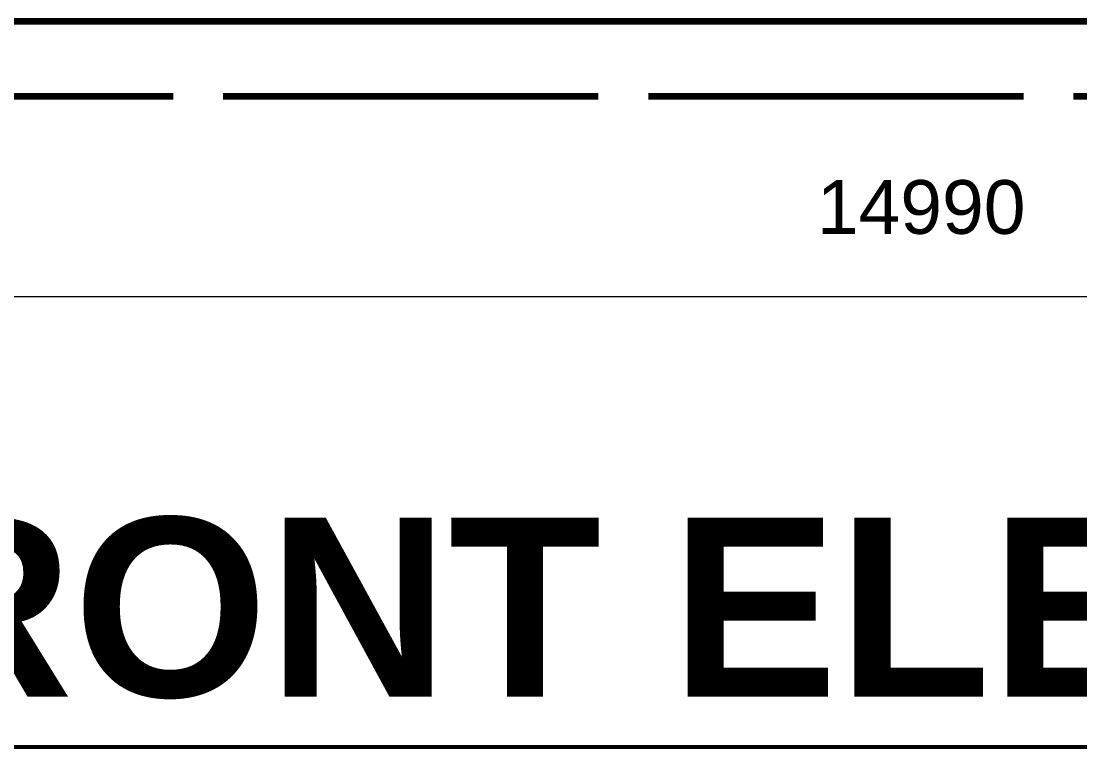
# Model space of a CAD drawing. Header units: millimetres. Extents: x 1 to 289, y 0 to 60.
# Drawn here: x 115.31 to 145.17, y 0 to 20.46 of the extents above; entities that cross this region are included whole.
import ezdxf
from ezdxf.enums import TextEntityAlignment as Align

# ---------------------------------------------------------------- set-up
doc = ezdxf.new("R2010")
doc.units = ezdxf.units.MM
doc.linetypes.add('DASH_30_4', pattern=[11.994444, 10.583333, -1.411111])
doc.layers.add('LINES', color=7, linetype='Continuous')
doc.layers.add('TEXT', color=7, linetype='Continuous')
doc.styles.add('ARIAL', font='arial.ttf')
doc.styles.add('ARIAL_BOLD', font='arialbd.ttf')

msp = doc.modelspace()

# ---------------------------------------------------------------- linework, layer by layer
at = {"layer": 'LINES', "lineweight": 106, "true_color": 0xff00ff}
msp.add_line((27.164, 20.461), (254.219, 20.461), dxfattribs=at)
at = {"layer": 'LINES', "linetype": 'DASH_30_4', "lineweight": 106, "true_color": 0x0000ff}
msp.add_line((25.047, 18.344), (256.336, 18.344), dxfattribs=at)
at = {"layer": 'LINES', "lineweight": 20}
msp.add_line((30.692, 12.7), (250.692, 12.7), dxfattribs=at)
at = {"layer": 'LINES', "lineweight": 53}
msp.add_line((107.372, 0), (174.012, 0), dxfattribs=at)

# ---------------------------------------------------------------- texts
at = {"layer": 'TEXT'}
for s, height, style, p in [('14990', 1.5155, 'ARIAL', (140.692, 14.464)), ('FRONT ELEVATION', 5.05178, 'ARIAL_BOLD', (140.692, 1.411))]:
    msp.add_text(s, height=height, dxfattribs=dict(at, style=style)).set_placement(p, align=Align.CENTER)

doc.saveas('drawing.dxf')
